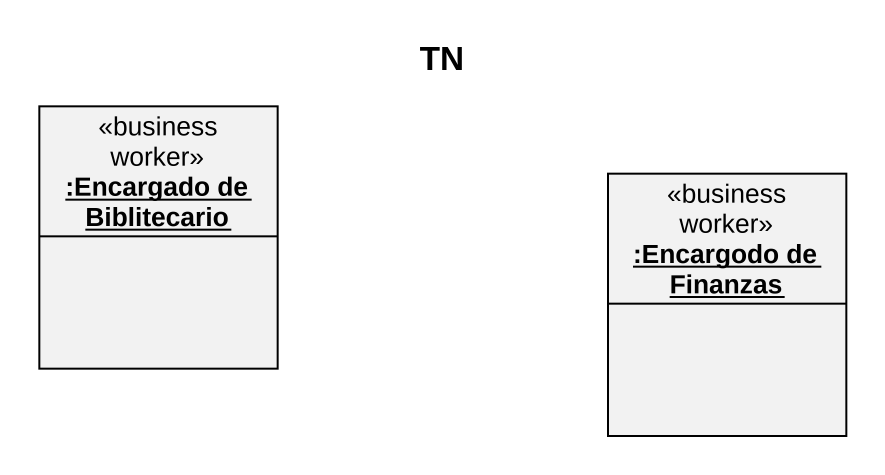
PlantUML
@startuml
title TN
hide circle
hide empty members
object ":Encargado de Biblitecario" as Encargado_de_Biblitecario <<business worker>>
object ":Encargodo de Finanzas" as Encargodo_de_Finanzas <<business worker>>
@enduml
